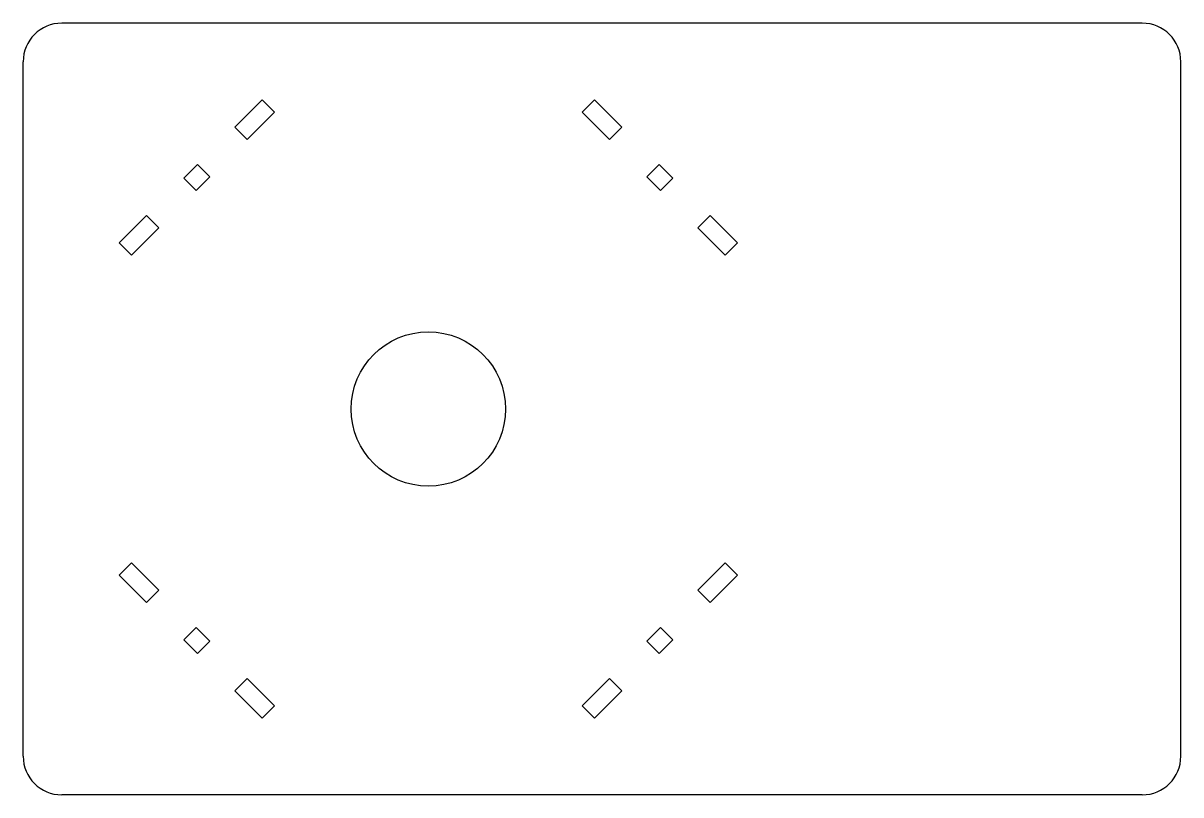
# Model space of a CAD drawing. Header units: millimetres. Extents: x -150 to 150, y -100 to 100.
import ezdxf

# ---------------------------------------------------------------- set-up
doc = ezdxf.new("R2010")
doc.units = ezdxf.units.MM

msp = doc.modelspace()

# ---------------------------------------------------------------- linework, layer by layer
at = {"color": 7, "linetype": 'Continuous', "lineweight": 25}
for p, q in [((140, 100), (-140, 100)), ((-150, -90), (-150, 90)), ((150, -90), (150, 90)), ((-88.06, 80.13), (-95.13, 73.06)), ((-88.06, 80.13), (-84.87, 76.94)), ((-1.94, 80.13), (-5.13, 76.94)), ((-1.94, 80.13), (5.13, 73.06)), ((-84.87, 76.94), (-91.94, 69.87)), ((-5.13, 76.94), (1.94, 69.87)), ((-95.13, 73.06), (-91.94, 69.87)), ((5.13, 73.06), (1.94, 69.87)), ((-108.36, 59.82), (-104.82, 63.36)), ((-101.64, 60.18), (-104.82, 63.36)), ((11.64, 60.18), (14.82, 63.36)), ((18.36, 59.82), (14.82, 63.36)), ((-105.18, 56.64), (-101.64, 60.18)), ((15.18, 56.64), (11.64, 60.18)), ((-105.18, 56.64), (-108.36, 59.82)), ((15.18, 56.64), (18.36, 59.82)), ((-125.13, 43.06), (-118.06, 50.13)), ((-114.87, 46.94), (-118.06, 50.13)), ((28.06, 50.13), (24.87, 46.94)), ((35.13, 43.06), (28.06, 50.13)), ((-121.94, 39.87), (-114.87, 46.94)), ((31.94, 39.87), (24.87, 46.94)), ((-121.94, 39.87), (-125.13, 43.06)), ((35.13, 43.06), (31.94, 39.87)), ((-125.13, -43.06), (-121.94, -39.87)), ((-121.94, -39.87), (-114.87, -46.94)), ((31.94, -39.87), (24.87, -46.94)), ((35.13, -43.06), (31.94, -39.87)), ((-125.13, -43.06), (-118.06, -50.13)), ((35.13, -43.06), (28.06, -50.13)), ((-118.06, -50.13), (-114.87, -46.94)), ((28.06, -50.13), (24.87, -46.94)), ((-105.18, -56.64), (-108.36, -59.82)), ((-101.64, -60.18), (-105.18, -56.64)), ((15.18, -56.64), (11.64, -60.18)), ((15.18, -56.64), (18.36, -59.82)), ((-104.82, -63.36), (-108.36, -59.82)), ((18.36, -59.82), (14.82, -63.36)), ((-101.64, -60.18), (-104.82, -63.36)), ((11.64, -60.18), (14.82, -63.36)), ((-95.13, -73.06), (-91.94, -69.87)), ((-84.87, -76.94), (-91.94, -69.87)), ((-5.13, -76.94), (1.94, -69.87)), ((5.13, -73.06), (1.94, -69.87)), ((-88.06, -80.13), (-95.13, -73.06)), ((-1.94, -80.13), (5.13, -73.06)), ((-88.06, -80.13), (-84.87, -76.94)), ((-1.94, -80.13), (-5.13, -76.94)), ((140, -100), (-140, -100))]:
    msp.add_line(p, q, dxfattribs=at)
msp.add_circle((-45, 0), 20, dxfattribs=at)
for centre, start, end in [((-140, 90), 90, 180), ((140, 90), 0, 90), ((-140, -90), 180, 270), ((140, -90), 270, 0)]:
    msp.add_arc(centre, 10, start, end, dxfattribs=at)

doc.saveas('drawing.dxf')
